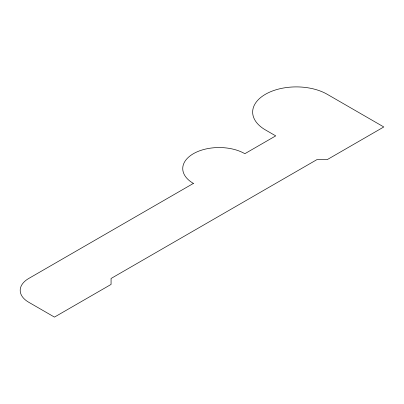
<?xml version="1.0" encoding="UTF-8"?>
<svg xmlns="http://www.w3.org/2000/svg" width="404" height="404" viewBox="0 0 404 404"><rect width="100%" height="100%" fill="white"/><g stroke="black" fill="none" stroke-linecap="round" stroke-linejoin="round"><path stroke-width="0.61" d="M193.4 183.411L28.724 278.482A29.108 16.806 0 0 0 28.724 302.248L54.454 317.105L111.065 284.426L111.065 278.482L316.903 159.641L327.195 159.641L383.8 126.962L327.195 94.278A43.667 25.21 0 0 0 265.443 94.278A43.667 25.21 0 0 0 265.443 129.931L275.735 135.875L244.859 153.697A36.385 21.008 0 0 0 193.4 153.697A36.385 21.008 0 0 0 193.4 183.411"/></g></svg>
